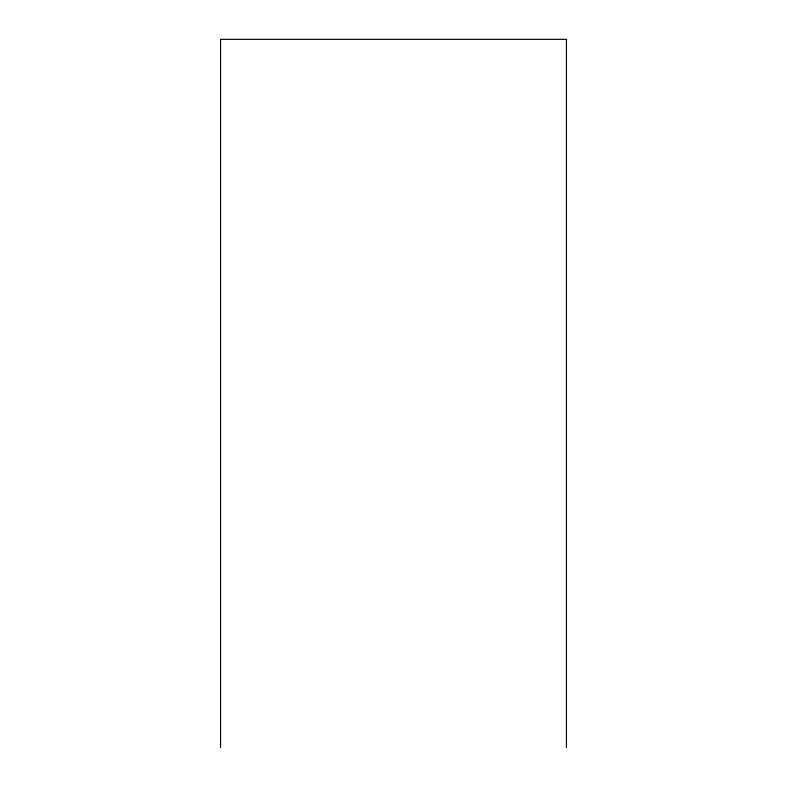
<?xml version="1.0" encoding="UTF-8"?>
<svg xmlns="http://www.w3.org/2000/svg" width="787" height="787" viewBox="0 0 787 787"><rect width="100%" height="100%" fill="white"/><g stroke="black" fill="none" stroke-linecap="round" stroke-linejoin="round"><path stroke-width="1.18" d="M566.453 747.65L566.453 39.35L220.547 39.35L220.547 747.65"/></g></svg>
